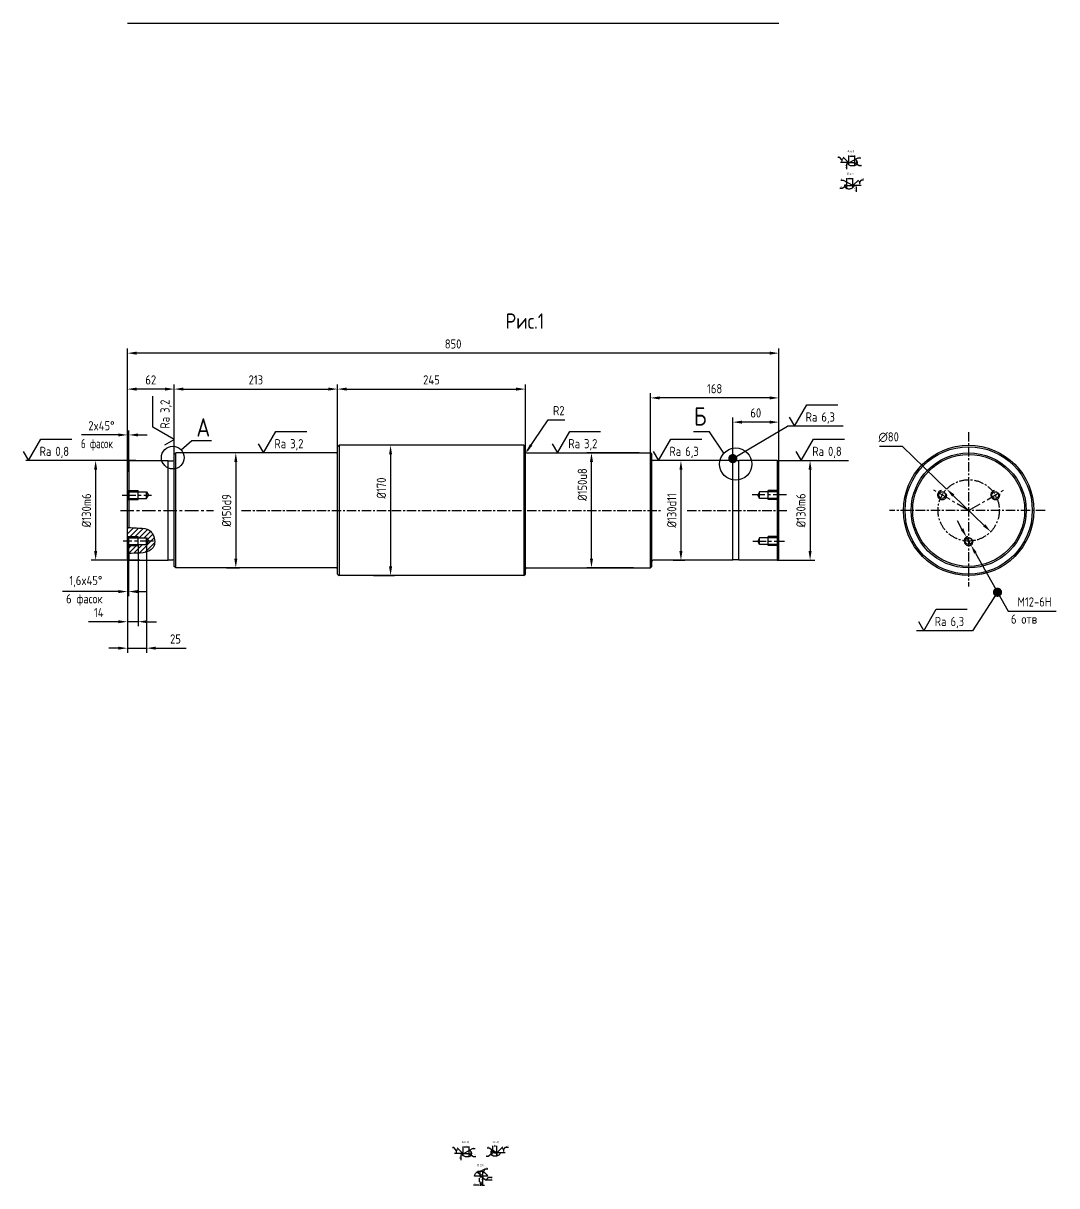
# Model space of a CAD drawing. Extents: x 2330 to 5657, y -2118 to -599.
# Drawn here: x 2330 to 3678, y -2116 to -599 of the extents above; entities that cross this region are included whole.
import ezdxf
from ezdxf.enums import TextEntityAlignment as Align

# ---------------------------------------------------------------- set-up
doc = ezdxf.new("R2010")
doc.units = 0
doc.header["$LTSCALE"] = 14
doc.linetypes.add('CENTER', pattern=[2, 1.25, -0.25, 0.25, -0.25])
doc.linetypes.add('HIDDEN', pattern=[9.525, 6.35, -3.175])
doc.layers.get('0').update_dxf_attribs({"linetype": 'CONTINUOUS'})
for name, color, linetype in [('BORD', 1, 'CONTINUOUS'), ('CEN', 5, 'CENTER'), ('CONT', 6, 'CONTINUOUS'), ('DIM', 7, 'CONTINUOUS'), ('HATCH', 2, 'CONTINUOUS'), ('Hide', 2, 'HIDDEN'), ('TEXT', 3, 'CONTINUOUS'), ('TEXTB', 6, 'CONTINUOUS'), ('VPORTI', 7, 'CONTINUOUS')]:
    doc.layers.add(name, color=color, linetype=linetype)
doc.layers.get('VPORTI').off()
doc.styles.add('STYLE1', font='romans.shx', dxfattribs={"width": 0.8})
doc.dimstyles.new('Copy of Lin4', dxfattribs={"dimscale": 4, "dimtxt": 3, "dimasz": 3, "dimexe": 1.25, "dimexo": 0, "dimgap": 1.5, "dimtad": 1, "dimtoh": 1, "dimdec": 0, "dimrnd": 0.0005, "dimtxsty": 'STYLE1', "dimcen": 2.5, "dimse1": 1, "dimclrt": 3, "dimadec": 0, "dimazin": 0, "dimtfac": 1, "dimtdec": 0, "dimtmove": 0, "dimatfit": 2, "dimldrblk": 'DOT', "dimfxl": 1, "dimarcsym": 0})
doc.dimstyles.new('LIN4', dxfattribs={"dimscale": 4, "dimtxt": 3, "dimasz": 3, "dimexe": 1.5, "dimexo": 0, "dimgap": 1.5, "dimtad": 1, "dimdec": 0, "dimzin": 0, "dimdsep": 46, "dimtxsty": 'STYLE1', "dimcen": 0, "dimclrt": 3, "dimadec": 0, "dimazin": 0, "dimtfac": 1, "dimtdec": 0, "dimtmove": 0, "dimatfit": 2, "dimfxl": 1, "dimtolj": 1, "dimtzin": 12, "dimarcsym": 0})
doc.dimstyles.new('LIN_10', dxfattribs={"dimscale": 10, "dimtxt": 3, "dimasz": 3, "dimexe": 1.5, "dimexo": 0, "dimgap": 1.48, "dimtad": 1, "dimdec": 0, "dimzin": 13, "dimdsep": 46, "dimtxsty": 'STYLE1', "dimcen": 0, "dimclrt": 3, "dimadec": 0, "dimazin": 0, "dimtfac": 1, "dimtdec": 0, "dimtmove": 0, "dimatfit": 3, "dimfxl": 1, "dimtolj": 1, "dimtzin": 13, "dimarcsym": 0})
doc.dimstyles.new('LIN_2', dxfattribs={"dimscale": 0.5, "dimtxt": 3, "dimasz": 3, "dimexe": 1.5, "dimexo": 0, "dimgap": 1, "dimtad": 1, "dimdec": 0, "dimzin": 0, "dimdsep": 46, "dimtxsty": 'STYLE1', "dimcen": 0, "dimclrt": 3, "dimadec": 0, "dimazin": 0, "dimtfac": 1, "dimtdec": 0, "dimtmove": 0, "dimatfit": 3, "dimfxl": 1, "dimtolj": 1, "dimtzin": 12, "dimarcsym": 0})

# ---------------------------------------------------------------- blocks, each defined once
blk = doc.blocks.new('*D9')
at = {"layer": 'DIM', "color": 0, "lineweight": -2, "transparency": 16777216}
for p, q in [((2942.7, -2067.5), (2942.7, -2063.4)), ((2946.2, -2064.1), (2944.2, -2064.1)), ((2947.7, -2072.6), (2947.7, -2063.4))]:
    blk.add_line(p, q, dxfattribs=at)
at = {"layer": 'DIM', "color": 0, "transparency": 16777216}
for points in [[(2944.2, -2063.9), (2944.2, -2064.4), (2942.7, -2064.1)], [(2946.2, -2063.9), (2946.2, -2064.4), (2947.7, -2064.1)]]:
    blk.add_solid(points, dxfattribs=at)
at = {"layer": 'DIM', "color": 3, "transparency": 16777216, "insert": (2945.2, -2062.9), "char_height": 1.5, "attachment_point": 5, "style": 'STYLE1'}
blk.add_mtext('\\A1;5', dxfattribs=at)
blk = doc.blocks.new('ZNAK01')
at = {"layer": 'TEXTB', "style": 'STYLE1', "width": 0.8}
blk.add_attdef('А', text='', height=6, dxfattribs=at).set_placement((4, 0), align=Align.RIGHT)
blk.add_attdef('SC(1)', (5.1, 0), '', height=5, dxfattribs=at)
blk = doc.blocks.new('*D10')
at = {"layer": 'DIM', "color": 0, "lineweight": -2, "transparency": 16777216}
for p, q in [((2903.8, -2073.8), (2903.8, -2064.2)), ((2905.3, -2065), (2910.3, -2065)), ((2911.8, -2068.7), (2911.8, -2064.2))]:
    blk.add_line(p, q, dxfattribs=at)
at = {"layer": 'DIM', "color": 0, "transparency": 16777216}
for points in [[(2905.3, -2064.7), (2905.3, -2065.2), (2903.8, -2065)], [(2910.3, -2064.7), (2910.3, -2065.2), (2911.8, -2065)]]:
    blk.add_solid(points, dxfattribs=at)
at = {"layer": 'DIM', "color": 3, "transparency": 16777216, "insert": (2907.8, -2063.7), "char_height": 1.5, "attachment_point": 5, "style": 'STYLE1'}
blk.add_mtext('\\A1;8', dxfattribs=at)
blk = doc.blocks.new('*D11')
at = {"layer": 'DIM', "color": 0, "lineweight": -2, "transparency": 16777216}
for p, q in [((2928.9, -2103), (2928.9, -2115.6)), ((2924.4, -2114.8), (2917.5, -2114.8)), ((2925.9, -2112.3), (2925.9, -2115.6)), ((2928.9, -2114.8), (2925.9, -2114.8)), ((2930.4, -2114.8), (2931.9, -2114.8))]:
    blk.add_line(p, q, dxfattribs=at)
at = {"layer": 'DIM', "color": 0, "transparency": 16777216}
for points in [[(2924.4, -2114.6), (2924.4, -2115.1), (2925.9, -2114.8)], [(2930.4, -2114.6), (2930.4, -2115.1), (2928.9, -2114.8)]]:
    blk.add_solid(points, dxfattribs=at)
at = {"layer": 'DIM', "color": 3, "transparency": 16777216, "insert": (2919.3, -2113.4), "char_height": 1.5, "attachment_point": 5, "style": 'STYLE1'}
blk.add_mtext('\\A1;3,4', dxfattribs=at)
blk = doc.blocks.new('sherISO_04')
at = {"layer": 'TEXT'}
blk.add_line((4.04, 7), (14.12, 7), dxfattribs=at)
blk.add_lwpolyline([(-1.73, 3), (0, 0), (4.04, 7)], dxfattribs=at)
at = {"layer": 'TEXT', "style": 'STYLE1', "width": 0.8}
blk.add_text('Ra', height=3, dxfattribs=at).set_placement((3.58, 1.5))
blk.add_attdef('3,2', (8.73, 1.5), '', height=3, dxfattribs=at)
blk = doc.blocks.new('*D19')
at = {"layer": 'DIM', "color": 0, "lineweight": -2, "transparency": 16777216}
for p, q in [((3133.2, -1159.7), (3065.2, -1159.7)), ((3071.2, -1297.7), (3071.2, -1171.7)), ((3126, -1309.7), (3065.2, -1309.7))]:
    blk.add_line(p, q, dxfattribs=at)
at = {"layer": 'DIM', "color": 0, "transparency": 16777216}
for points in [[(3069.2, -1171.7), (3073.2, -1171.7), (3071.2, -1159.7)], [(3069.2, -1297.7), (3073.2, -1297.7), (3071.2, -1309.7)]]:
    blk.add_solid(points, dxfattribs=at)
at = {"layer": 'DIM', "color": 3, "transparency": 16777216, "insert": (3059.3, -1201.1), "char_height": 12, "attachment_point": 5, "rotation": 90, "style": 'STYLE1'}
blk.add_mtext('\\A1;%%c150u8', dxfattribs=at)
blk = doc.blocks.new('*D20')
at = {"layer": 'DIM', "color": 0, "lineweight": -2, "transparency": 16777216}
for p, q in [((3313.5, -1169.7), (3362.3, -1169.7)), ((3356.3, -1181.7), (3356.3, -1287.7)), ((3313.5, -1299.7), (3362.3, -1299.7))]:
    blk.add_line(p, q, dxfattribs=at)
at = {"layer": 'DIM', "color": 0, "transparency": 16777216}
for points in [[(3354.3, -1181.7), (3358.3, -1181.7), (3356.3, -1169.7)], [(3354.3, -1287.7), (3358.3, -1287.7), (3356.3, -1299.7)]]:
    blk.add_solid(points, dxfattribs=at)
at = {"layer": 'DIM', "color": 3, "transparency": 16777216, "insert": (3344.4, -1234.7), "char_height": 12, "attachment_point": 5, "rotation": 90, "style": 'STYLE1'}
blk.add_mtext('\\A1;%%c130m6', dxfattribs=at)
blk = doc.blocks.new('*D23')
at = {"layer": 'DIM', "color": 0, "lineweight": -2, "transparency": 16777216}
for p, q in [((3406.8, -781.3), (3406.8, -771.7)), ((3408.3, -772.5), (3413.3, -772.5)), ((3414.8, -776.2), (3414.8, -771.7))]:
    blk.add_line(p, q, dxfattribs=at)
at = {"layer": 'DIM', "color": 0, "transparency": 16777216}
for points in [[(3408.3, -772.2), (3408.3, -772.7), (3406.8, -772.5)], [(3413.3, -772.2), (3413.3, -772.7), (3414.8, -772.5)]]:
    blk.add_solid(points, dxfattribs=at)
at = {"layer": 'DIM', "color": 3, "transparency": 16777216, "insert": (3410.8, -771.2), "char_height": 1.5, "attachment_point": 5, "style": 'STYLE1'}
blk.add_mtext('\\A1;8', dxfattribs=at)
blk = doc.blocks.new('*D24')
at = {"layer": 'DIM', "color": 0, "lineweight": -2, "transparency": 16777216}
for p, q in [((3404.1, -810.6), (3404.1, -801.4)), ((3410.6, -802.1), (3405.6, -802.1)), ((3412.1, -811), (3412.1, -801.4))]:
    blk.add_line(p, q, dxfattribs=at)
at = {"layer": 'DIM', "color": 0, "transparency": 16777216}
for points in [[(3405.6, -801.9), (3405.6, -802.4), (3404.1, -802.1)], [(3410.6, -801.9), (3410.6, -802.4), (3412.1, -802.1)]]:
    blk.add_solid(points, dxfattribs=at)
at = {"layer": 'DIM', "color": 3, "transparency": 16777216, "insert": (3408.1, -800.9), "char_height": 1.5, "attachment_point": 5, "style": 'STYLE1'}
blk.add_mtext('\\A1;8', dxfattribs=at)
blk = doc.blocks.new('*D25')
at = {"layer": 'DIM', "color": 0, "lineweight": -2, "transparency": 16777216}
for p, q in [((2477.1, -1169.7), (2418.6, -1169.7)), ((2424.6, -1181.7), (2424.6, -1287.7)), ((2482.2, -1299.7), (2418.6, -1299.7))]:
    blk.add_line(p, q, dxfattribs=at)
at = {"layer": 'DIM', "color": 0, "transparency": 16777216}
for points in [[(2422.6, -1181.7), (2426.6, -1181.7), (2424.6, -1169.7)], [(2422.6, -1287.7), (2426.6, -1287.7), (2424.6, -1299.7)]]:
    blk.add_solid(points, dxfattribs=at)
at = {"layer": 'DIM', "color": 3, "transparency": 16777216, "insert": (2412.6, -1234.7), "char_height": 12, "attachment_point": 5, "rotation": 90, "style": 'STYLE1'}
blk.add_mtext('\\A1;%%c130m6', dxfattribs=at)
blk = doc.blocks.new('*D26')
at = {"layer": 'DIM', "color": 0, "lineweight": -2, "transparency": 16777216}
for p, q in [((2466, -1280.7), (2466, -1385.9)), ((2480, -1280), (2480, -1385.9)), ((2454, -1379.9), (2415.4, -1379.9)), ((2480, -1379.9), (2466, -1379.9)), ((2492, -1379.9), (2504, -1379.9))]:
    blk.add_line(p, q, dxfattribs=at)
at = {"layer": 'DIM', "color": 0, "transparency": 16777216}
for points in [[(2454, -1377.9), (2454, -1381.9), (2466, -1379.9)], [(2492, -1377.9), (2492, -1381.9), (2480, -1379.9)]]:
    blk.add_solid(points, dxfattribs=at)
at = {"layer": 'DIM', "color": 3, "transparency": 16777216, "insert": (2428.7, -1367.9), "char_height": 12, "attachment_point": 5, "style": 'STYLE1'}
blk.add_mtext('\\A1;14', dxfattribs=at)
blk = doc.blocks.new('*D27')
at = {"layer": 'DIM', "color": 0, "lineweight": -2, "transparency": 16777216}
for p, q in [((2466, -1276.1), (2466, -1346.6)), ((2467.6, -1274.7), (2467.6, -1346.6)), ((2454, -1340.6), (2381.6, -1340.6)), ((2467.6, -1340.6), (2466, -1340.6)), ((2479.6, -1340.6), (2491.6, -1340.6))]:
    blk.add_line(p, q, dxfattribs=at)
at = {"layer": 'DIM', "color": 0, "transparency": 16777216}
for points in [[(2454, -1338.6), (2454, -1342.6), (2466, -1340.6)], [(2479.6, -1338.6), (2479.6, -1342.6), (2467.6, -1340.6)]]:
    blk.add_solid(points, dxfattribs=at)
at = {"layer": 'DIM', "color": 3, "transparency": 16777216, "insert": (2411.8, -1327.5), "char_height": 12, "attachment_point": 5, "style": 'STYLE1'}
blk.add_mtext('\\A1;1,6x45%%d', dxfattribs=at)
blk = doc.blocks.new('*D28')
at = {"layer": 'DIM', "color": 0, "lineweight": -2, "transparency": 16777216}
for p, q in [((2466, -1276.1), (2466, -1420.4)), ((2491, -1276.1), (2491, -1420.4)), ((2454, -1414.4), (2442, -1414.4)), ((2466, -1414.4), (2491, -1414.4)), ((2503, -1414.4), (2542.6, -1414.4))]:
    blk.add_line(p, q, dxfattribs=at)
at = {"layer": 'DIM', "color": 0, "transparency": 16777216}
for points in [[(2454, -1412.4), (2454, -1416.4), (2466, -1414.4)], [(2503, -1412.4), (2503, -1416.4), (2491, -1414.4)]]:
    blk.add_solid(points, dxfattribs=at)
at = {"layer": 'DIM', "color": 3, "transparency": 16777216, "insert": (2528.8, -1402.4), "char_height": 12, "attachment_point": 5, "style": 'STYLE1'}
blk.add_mtext('\\A1;25', dxfattribs=at)
blk = doc.blocks.new('*D29')
at = {"layer": 'DIM', "color": 0, "lineweight": -2, "transparency": 16777216}
for p, q in [((2466, -1174.2), (2466, -1070.5)), ((2515, -1076.5), (2478, -1076.5)), ((2527, -1161.7), (2527, -1070.5))]:
    blk.add_line(p, q, dxfattribs=at)
at = {"layer": 'DIM', "color": 0, "transparency": 16777216}
for points in [[(2478, -1074.5), (2478, -1078.5), (2466, -1076.5)], [(2515, -1074.5), (2515, -1078.5), (2527, -1076.5)]]:
    blk.add_solid(points, dxfattribs=at)
at = {"layer": 'DIM', "color": 3, "transparency": 16777216, "insert": (2496.5, -1064.5), "char_height": 12, "attachment_point": 5, "style": 'STYLE1'}
blk.add_mtext('\\A1;62', dxfattribs=at)
blk = doc.blocks.new('*D30')
at = {"layer": 'DIM', "color": 0, "lineweight": -2, "transparency": 16777216}
for p, q in [((2527, -1134.9), (2527, -1070.5)), ((2539, -1076.5), (2728, -1076.5)), ((2740, -1156.4), (2740, -1070.5))]:
    blk.add_line(p, q, dxfattribs=at)
at = {"layer": 'DIM', "color": 0, "transparency": 16777216}
for points in [[(2539, -1074.5), (2539, -1078.5), (2527, -1076.5)], [(2728, -1074.5), (2728, -1078.5), (2740, -1076.5)]]:
    blk.add_solid(points, dxfattribs=at)
at = {"layer": 'DIM', "color": 3, "transparency": 16777216, "insert": (2633.5, -1064.5), "char_height": 12, "attachment_point": 5, "style": 'STYLE1'}
blk.add_mtext('\\A1;213', dxfattribs=at)
blk = doc.blocks.new('*D31')
at = {"layer": 'DIM', "color": 0, "lineweight": -2, "transparency": 16777216}
for p, q in [((2740, -1125.2), (2740, -1070.5)), ((2752, -1076.5), (2973, -1076.5)), ((2985, -1151.7), (2985, -1070.5))]:
    blk.add_line(p, q, dxfattribs=at)
at = {"layer": 'DIM', "color": 0, "transparency": 16777216}
for points in [[(2752, -1074.5), (2752, -1078.5), (2740, -1076.5)], [(2973, -1074.5), (2973, -1078.5), (2985, -1076.5)]]:
    blk.add_solid(points, dxfattribs=at)
at = {"layer": 'DIM', "color": 3, "transparency": 16777216, "insert": (2862.5, -1064.5), "char_height": 12, "attachment_point": 5, "style": 'STYLE1'}
blk.add_mtext('\\A1;245', dxfattribs=at)
blk = doc.blocks.new('*D32')
at = {"layer": 'DIM', "color": 0, "lineweight": -2, "transparency": 16777216}
for p, q in [((3255.5, -1176.9), (3255.5, -1113.6)), ((3303.5, -1119.6), (3267.5, -1119.6)), ((3315.5, -1176.9), (3315.5, -1113.6))]:
    blk.add_line(p, q, dxfattribs=at)
at = {"layer": 'DIM', "color": 0, "transparency": 16777216}
for points in [[(3267.5, -1117.6), (3267.5, -1121.6), (3255.5, -1119.6)], [(3303.5, -1117.6), (3303.5, -1121.6), (3315.5, -1119.6)]]:
    blk.add_solid(points, dxfattribs=at)
at = {"layer": 'DIM', "color": 3, "transparency": 16777216, "insert": (3285.5, -1107.6), "char_height": 12, "attachment_point": 5, "style": 'STYLE1'}
blk.add_mtext('\\A1;60', dxfattribs=at)
blk = doc.blocks.new('*D33')
at = {"layer": 'DIM', "color": 0, "lineweight": -2, "transparency": 16777216}
for p, q in [((3148, -1159.7), (3148, -1082)), ((3303.5, -1088), (3160, -1088)), ((3315.5, -1153.8), (3315.5, -1082))]:
    blk.add_line(p, q, dxfattribs=at)
at = {"layer": 'DIM', "color": 0, "transparency": 16777216}
for points in [[(3160, -1086), (3160, -1090), (3148, -1088)], [(3303.5, -1086), (3303.5, -1090), (3315.5, -1088)]]:
    blk.add_solid(points, dxfattribs=at)
at = {"layer": 'DIM', "color": 3, "transparency": 16777216, "insert": (3231.8, -1076), "char_height": 12, "attachment_point": 5, "style": 'STYLE1'}
blk.add_mtext('\\A1;168', dxfattribs=at)
blk = doc.blocks.new('*D34')
at = {"layer": 'DIM', "color": 0, "lineweight": -2, "transparency": 16777216}
for p, q in [((2466, -1136), (2466, -1023.6)), ((3303.5, -1029.6), (2478, -1029.6)), ((3315.5, -1136), (3315.5, -1023.6))]:
    blk.add_line(p, q, dxfattribs=at)
at = {"layer": 'DIM', "color": 0, "transparency": 16777216}
for points in [[(2478, -1027.6), (2478, -1031.6), (2466, -1029.6)], [(3303.5, -1027.6), (3303.5, -1031.6), (3315.5, -1029.6)]]:
    blk.add_solid(points, dxfattribs=at)
at = {"layer": 'DIM', "color": 3, "transparency": 16777216, "insert": (2890.8, -1017.6), "char_height": 12, "attachment_point": 5, "style": 'STYLE1'}
blk.add_mtext('\\A1;850', dxfattribs=at)
blk = doc.blocks.new('*D35')
at = {"layer": 'DIM', "color": 0, "lineweight": -2, "transparency": 16777216}
for p, q in [((3477, -1151.2), (3446.7, -1151.2)), ((3534.4, -1206.9), (3477, -1151.2)), ((3583.3, -1254.2), (3543, -1215.2))]:
    blk.add_line(p, q, dxfattribs=at)
at = {"layer": 'DIM', "color": 0, "transparency": 16777216}
for points in [[(3544.4, -1213.8), (3541.6, -1216.7), (3534.4, -1206.9)], [(3584.7, -1252.7), (3581.9, -1255.6), (3591.9, -1262.5)]]:
    blk.add_solid(points, dxfattribs=at)
at = {"layer": 'DIM', "color": 3, "transparency": 16777216, "insert": (3458.8, -1139.2), "char_height": 12, "attachment_point": 5, "style": 'STYLE1'}
blk.add_mtext('∅80', dxfattribs=at)
blk = doc.blocks.new('_Dot')
at = {"color": 0, "linetype": 'ByBlock', "lineweight": -2}
blk.add_line((-0.5, 0), (-1, 0), dxfattribs=at)
at = {"color": 0, "linetype": 'ByBlock', "const_width": 0.5}
blk.add_lwpolyline([(-0.25, 0, 1), (0.25, 0, 1)], format="xyb", close=True, dxfattribs=at)
blk = doc.blocks.new('*D36')
at = {"layer": 'DIM', "color": 0, "lineweight": -2, "transparency": 16777216}
for p, q in [((3554.3, -1259), (3548.4, -1248.5)), ((3560.2, -1269.5), (3566.1, -1279.9)), ((3572, -1290.4), (3614.5, -1366.1)), ((3614.5, -1366.1), (3677.2, -1366.1))]:
    blk.add_line(p, q, dxfattribs=at)
at = {"layer": 'DIM', "color": 0, "transparency": 16777216}
for points in [[(3556.1, -1258), (3552.6, -1260), (3560.2, -1269.5)], [(3573.7, -1289.4), (3570.2, -1291.4), (3566.1, -1279.9)]]:
    blk.add_solid(points, dxfattribs=at)
at = {"layer": 'DIM', "color": 3, "transparency": 16777216, "insert": (3648.9, -1354.1), "char_height": 12, "attachment_point": 5, "style": 'STYLE1'}
blk.add_mtext('M12-6H', dxfattribs=at)
blk = doc.blocks.new('sherISO_03')
at = {"layer": 'TEXT'}
blk.add_line((4.04, 7), (14.12, 7), dxfattribs=at)
blk.add_lwpolyline([(-1.73, 3), (0, 0), (4.04, 7)], dxfattribs=at)
at = {"layer": 'TEXT', "style": 'STYLE1', "width": 0.8}
blk.add_text('Ra', height=3, dxfattribs=at).set_placement((3.58, 1.5))
blk.add_attdef('6,3', (8.73, 1.5), '', height=3, dxfattribs=at)
blk = doc.blocks.new('*D38')
at = {"layer": 'DIM', "color": 0, "lineweight": -2, "transparency": 16777216}
for p, q in [((2987.4, -1157), (3014.9, -1116.6)), ((3014.9, -1116.6), (3036.4, -1116.6)), ((2992.4, -1149.5), (2987.4, -1157))]:
    blk.add_line(p, q, dxfattribs=at)
at = {"layer": 'DIM', "color": 0, "transparency": 16777216}
blk.add_solid([(2990.8, -1148.4), (2994.1, -1150.6), (2985.7, -1159.4)], dxfattribs=at)
at = {"layer": 'DIM', "color": 3, "transparency": 16777216, "insert": (3028.6, -1104.6), "char_height": 12, "attachment_point": 5, "style": 'STYLE1'}
blk.add_mtext('R2', dxfattribs=at)
blk = doc.blocks.new('*D39')
at = {"layer": 'DIM', "color": 0, "lineweight": -2, "transparency": 16777216}
for p, q in [((3187.9, -1181.7), (3187.9, -1287.7)), ((3177.6, -1299.7), (3192.9, -1299.7))]:
    blk.add_line(p, q, dxfattribs=at)
at = {"layer": 'DIM', "color": 0, "transparency": 16777216}
for points in [[(3185.9, -1181.7), (3189.9, -1181.7), (3187.9, -1169.7)], [(3185.9, -1287.7), (3189.9, -1287.7), (3187.9, -1299.7)]]:
    blk.add_solid(points, dxfattribs=at)
at = {"layer": 'DIM', "color": 3, "transparency": 16777216, "insert": (3175.9, -1234.7), "char_height": 12, "attachment_point": 5, "rotation": 90, "style": 'STYLE1'}
blk.add_mtext('%%c130d11', dxfattribs=at)
blk = doc.blocks.new('*D40')
at = {"layer": 'DIM', "color": 0, "lineweight": -2, "transparency": 16777216}
for p, q in [((2809.2, -1161.7), (2809.2, -1307.7)), ((2787.1, -1319.7), (2814.2, -1319.7))]:
    blk.add_line(p, q, dxfattribs=at)
at = {"layer": 'DIM', "color": 0, "transparency": 16777216}
for points in [[(2807.2, -1161.7), (2811.2, -1161.7), (2809.2, -1149.7)], [(2807.2, -1307.7), (2811.2, -1307.7), (2809.2, -1319.7)]]:
    blk.add_solid(points, dxfattribs=at)
at = {"layer": 'DIM', "color": 3, "transparency": 16777216, "insert": (2797.2, -1205.6), "char_height": 12, "attachment_point": 5, "rotation": 90, "style": 'STYLE1'}
blk.add_mtext('%%c170', dxfattribs=at)
blk = doc.blocks.new('*D41')
at = {"layer": 'DIM', "color": 0, "lineweight": -2, "transparency": 16777216}
for p, q in [((2607.4, -1171.7), (2607.4, -1297.7)), ((2595.2, -1309.7), (2612.4, -1309.7))]:
    blk.add_line(p, q, dxfattribs=at)
at = {"layer": 'DIM', "color": 0, "transparency": 16777216}
for points in [[(2605.4, -1171.7), (2609.4, -1171.7), (2607.4, -1159.7)], [(2605.4, -1297.7), (2609.4, -1297.7), (2607.4, -1309.7)]]:
    blk.add_solid(points, dxfattribs=at)
at = {"layer": 'DIM', "color": 3, "transparency": 16777216, "insert": (2595.4, -1234.7), "char_height": 12, "attachment_point": 5, "rotation": 90, "style": 'STYLE1'}
blk.add_mtext('%%c150d9', dxfattribs=at)

msp = doc.modelspace()

# ---------------------------------------------------------------- hatches: boundary and pattern name
at = {"layer": 'HATCH'}
h = msp.add_hatch(dxfattribs=at)
h.set_pattern_fill('ANSI31', color=256, scale=1.5)
edge = h.paths.add_edge_path()
edge.add_spline(control_points=[(2468, -1291.1), (2469.1, -1291), (2475.2, -1290.1), (2486.1, -1291.5), (2502.8, -1284.6), (2501.9, -1268.7), (2493.9, -1258.6), (2481.5, -1257.7), (2472.6, -1257.3), (2468, -1257.1)], knot_values=[2.037785, 2.037785, 2.037785, 2.037785, 5.158589, 20.68275, 35.49184, 51.596728, 59.469959, 72.373186, 86.341268, 86.341268, 86.341268, 86.341268], degree=3, periodic=0)
edge.add_spline(control_points=[(2468, -1257.1), (2467.4, -1257.1), (2466.7, -1257.1), (2466, -1257)], knot_values=[0, 0, 0, 0, 2.037785, 2.037785, 2.037785, 2.037785], degree=3, periodic=0)
edge.add_line((2466, -1257), (2466, -1268.7))
edge.add_line((2466, -1268.7), (2480, -1268.7))
edge.add_line((2480, -1268.7), (2480, -1270.3))
edge.add_line((2480, -1270.3), (2491, -1270.3))
edge.add_line((2491, -1270.3), (2493.6, -1274.7))
edge.add_line((2493.6, -1274.7), (2491, -1279.1))
edge.add_line((2491, -1279.1), (2480, -1279.1))
edge.add_line((2480, -1279.1), (2480, -1280.7))
edge.add_line((2480, -1280.7), (2466, -1280.7))
edge.add_line((2466, -1280.7), (2466, -1291.5))
edge.add_spline(control_points=[(2466, -1291.5), (2466.7, -1291.4), (2467.4, -1291.2), (2468, -1291.1)], knot_values=[86.341268, 86.341268, 86.341268, 86.341268, 88.373977, 88.373977, 88.373977, 88.373977], degree=3, periodic=0)
h.paths.add_polyline_path([(2480, -1268.7), (2466, -1268.7), (2467.6, -1270.3), (2480, -1270.3)], flags=17)
h.paths.add_polyline_path([(2480, -1279.1), (2467.6, -1279.1), (2466, -1280.7), (2480, -1280.7)], flags=17)

# ---------------------------------------------------------------- linework, layer by layer
at = {"color": 0, "linetype": 'ByBlock'}
for p, q in [((3404.6, -780.9), (3395.8, -780.9)), ((3406.3, -780.9), (3399.4, -774)), ((3412.6, -810.6), (3419.3, -803.8)), ((3414.2, -810.6), (3423.1, -810.6)), ((2901.7, -2073.4), (2892.8, -2073.4)), ((2903.3, -2073.4), (2895.9, -2066)), ((2948.2, -2072.2), (2955.6, -2064.8)), ((2952.8, -2072.2), (2958.7, -2072.2))]:
    msp.add_line(p, q, dxfattribs=at)
at = {"linetype": 'ByBlock'}
for centre, radius, start, end in [((3404.2, -780), 6.73, 141.2839, 176.7117), ((3414.7, -809.7), 6.73, 3.2883, 38.7161), ((2901.3, -2072.5), 6.73, 141.2839, 176.7117), ((2950.8, -2071.1), 6.1, 3.5056, 41.5091)]:
    msp.add_arc(centre, radius, start, end, dxfattribs=at)
for points in [[(3397.3, -779.4), (3397.8, -779.5), (3397.3, -780.9)], [(3399.3, -775.9), (3398.8, -775.6), (3399.9, -774.6)], [(3419.6, -805.6), (3420, -805.3), (3418.9, -804.2)], [(3421.6, -809.1), (3421.1, -809.1), (3421.6, -810.6)], [(2894.3, -2071.9), (2894.8, -2072), (2894.3, -2073.4)], [(2896.3, -2068.4), (2895.9, -2068.1), (2897, -2067)], [(2955.2, -2067.2), (2955.6, -2066.9), (2954.5, -2065.8)], [(2957.1, -2070.7), (2956.7, -2070.7), (2957.2, -2072.2)]]:
    msp.add_solid(points, dxfattribs=at)
at = {"layer": 'BORD'}
for p, q in [((2466, -1268.7), (2480, -1268.7)), ((2466, -1280.7), (2480, -1280.7))]:
    msp.add_line(p, q, dxfattribs=at)
for points in [[(3414.8, -776.2), (3415.8, -777), (3416.6, -777.9), (3417.1, -778.7), (3417.4, -779.5), (3417.6, -780.2), (3417.7, -780.9), (3417.6, -781.6), (3417.5, -782.2), (3417.3, -782.7), (3417.1, -783.2), (3416.9, -783.6), (3416.6, -784), (3416.2, -784.3), (3415.8, -784.6), (3415.3, -784.8), (3414.8, -785), (3414.2, -785.2), (3413.6, -785.3), (3412.9, -785.4), (3412.1, -785.5), (3411.4, -785.5), (3410.6, -785.4), (3409.8, -785.3), (3409, -785.1), (3408.2, -784.8), (3407.4, -784.4), (3406.7, -783.9), (3406, -783.2), (3405.4, -782.4), (3404.8, -781.5), (3404.6, -780.9)], [(3401.2, -810.6), (3401.2, -810.6), (3401.2, -811.3), (3401.4, -811.9), (3401.5, -812.4), (3401.7, -812.9), (3402, -813.3), (3402.3, -813.6), (3402.6, -814), (3403.1, -814.2), (3403.5, -814.5), (3404, -814.7), (3404.6, -814.8), (3405.3, -815), (3406, -815.1), (3406.7, -815.1), (3407.5, -815.1), (3408.3, -815.1), (3409.1, -814.9), (3409.9, -814.7), (3410.7, -814.4), (3411.5, -814), (3412.2, -813.5), (3412.9, -812.9), (3413.5, -812.1), (3414, -811.1), (3414.2, -810.6)], [(2911.8, -2068.7), (2912.8, -2069.5), (2913.6, -2070.4), (2914.2, -2071.2), (2914.5, -2072), (2914.7, -2072.7), (2914.7, -2073.4), (2914.7, -2074.1), (2914.5, -2074.7), (2914.4, -2075.2), (2914.2, -2075.7), (2913.9, -2076.1), (2913.6, -2076.5), (2913.3, -2076.8), (2912.9, -2077), (2912.4, -2077.3), (2911.9, -2077.5), (2911.3, -2077.7), (2910.6, -2077.8), (2909.9, -2077.9), (2909.2, -2078), (2908.4, -2077.9), (2907.6, -2077.9), (2906.8, -2077.7), (2906, -2077.5), (2905.2, -2077.2), (2904.4, -2076.8), (2903.7, -2076.3), (2903, -2075.7), (2902.4, -2074.9), (2901.9, -2074), (2901.7, -2073.4)], [(2942.7, -2067.5), (2941.6, -2068.3), (2940.9, -2069.2), (2940.3, -2070), (2940, -2070.8), (2939.8, -2071.5), (2939.8, -2072.2), (2939.8, -2072.9), (2939.9, -2073.5), (2940.1, -2074), (2940.3, -2074.5), (2940.6, -2074.9), (2940.9, -2075.2), (2941.2, -2075.6), (2941.6, -2075.8), (2942.1, -2076.1), (2942.6, -2076.3), (2943.2, -2076.4), (2943.9, -2076.6), (2944.6, -2076.7), (2945.3, -2076.7), (2946.1, -2076.7), (2946.9, -2076.7), (2947.7, -2076.5), (2948.5, -2076.3), (2949.3, -2076), (2950, -2075.6), (2950.8, -2075.1), (2951.5, -2074.5), (2952.1, -2073.7), (2952.6, -2072.7), (2952.8, -2072.2)], [(2918.5, -2103), (2919, -2101.4), (2920, -2099.5), (2921.1, -2098.2), (2922.3, -2097.3), (2923.5, -2096.7), (2924.7, -2096.4), (2926, -2096.4), (2927.2, -2096.4), (2928.3, -2096.6), (2929.4, -2096.9), (2930.5, -2097.3), (2931.6, -2098.1), (2932.8, -2099.1), (2934, -2100.4), (2935.3, -2102.2), (2935.9, -2103)]]:
    msp.add_lwpolyline(points, dxfattribs=at)
for centre in [(3528.5, -1214.7), (3597.8, -1214.7), (3563.1, -1274.7)]:
    msp.add_arc(centre, 6, 98.83, 14.9334, dxfattribs=at)
msp.add_open_spline([(2466, -1257), (2471.3, -1257.2), (2480.7, -1257.6), (2493.9, -1258.6), (2501.9, -1268.7), (2502.8, -1284.6), (2486.1, -1291.5), (2474.5, -1290), (2467.7, -1291.2), (2466, -1291.5)], degree=3, knots=[0, 0, 0, 0, 16.005867, 28.909094, 36.782326, 52.887213, 67.696304, 83.220464, 88.373977, 88.373977, 88.373977, 88.373977], dxfattribs=at)
at = {"layer": 'CEN', "ltscale": 0.7}
for p, q in [((3563.1, -1132.5), (3563.1, -1333.8)), ((2614.9, -1234.7), (3162.2, -1234.7)), ((3196, -1234.7), (3326.6, -1234.7)), ((3663, -1234.7), (3460, -1234.7))]:
    msp.add_line(p, q, dxfattribs=at)
at = {"layer": 'CEN'}
for p, q in [((3563.1, -1234.7), (3517, -1208.1)), ((3563.1, -1234.7), (3611.4, -1206.9)), ((2459.4, -1214.7), (2497.5, -1214.7)), ((3325.5, -1214.5), (3280.8, -1214.5)), ((2457.1, -1234.7), (2578.3, -1234.7)), ((2500, -1274.7), (2460.7, -1274.7)), ((3281.6, -1274.7), (3323, -1274.7))]:
    msp.add_line(p, q, dxfattribs=at)
at = {"layer": 'CEN', "ltscale": 0.7}
msp.add_circle((3563.1, -1234.7), 40, dxfattribs=at)
at = {"layer": 'CONT'}
for p, q in [((3406.3, -780.9), (3404.6, -780.9)), ((3406.3, -783.5), (3406.3, -780.9)), ((3406.8, -783.9), (3406.8, -781.3)), ((3412.8, -781.4), (3407.2, -781.4)), ((3414.8, -780.7), (3414.8, -776.2)), ((3414.8, -785), (3414.8, -782.1)), ((3416.8, -778.2), (3416.8, -783.7)), ((3404.2, -810.6), (3401.2, -810.6)), ((3404.1, -814.7), (3404.1, -810.6)), ((3405.1, -811.1), (3411.7, -811.1)), ((3412.1, -813.6), (3412.1, -811)), ((3412.6, -810.6), (3414.2, -810.6)), ((3412.6, -813.2), (3412.6, -810.6)), ((2740, -1151.7), (2742, -1149.7)), ((2740, -1317.7), (2740, -1151.7)), ((2983, -1149.7), (2742, -1149.7)), ((2742, -1149.7), (2742, -1319.7)), ((2983, -1149.7), (2985, -1151.7)), ((2983, -1149.7), (2983, -1319.7)), ((2985, -1317.7), (2985, -1151.7)), ((2529, -1159.7), (2527, -1161.7)), ((2527, -1307.7), (2527, -1161.7)), ((2529, -1309.7), (2529, -1159.7)), ((2738.5, -1159.7), (2529, -1159.7)), ((2986.5, -1159.7), (3148, -1159.7)), ((3148, -1309.7), (3148, -1159.7)), ((3148, -1159.7), (3150, -1161.7)), ((3150, -1307.7), (3150, -1161.7)), ((2466, -1171.7), (2468, -1169.7)), ((2466, -1297.7), (2466, -1171.7)), ((2468, -1169.7), (2519, -1169.7)), ((2468, -1169.7), (2468, -1257.1)), ((2519, -1299.7), (2519, -1169.7)), ((2519, -1170.2), (2525.5, -1170.2)), ((3255.5, -1169.7), (3151.5, -1169.7)), ((3255.5, -1299.7), (3255.5, -1169.7)), ((3263.5, -1170.2), (3255.5, -1170.2)), ((3313.5, -1169.7), (3263.5, -1169.7)), ((3263.5, -1299.7), (3263.5, -1169.7)), ((3313.5, -1169.7), (3315.5, -1171.7)), ((3313.5, -1169.7), (3313.5, -1299.7)), ((3315.5, -1297.7), (3315.5, -1171.7)), ((2467.6, -1270.3), (2466, -1268.7)), ((2467.6, -1270.3), (2480, -1270.3)), ((2467.6, -1270.3), (2467.6, -1279.1)), ((2480, -1280.7), (2480, -1268.7)), ((2480, -1270.3), (2491, -1270.3)), ((2491, -1279.1), (2491, -1270.3)), ((2491, -1270.3), (2493.6, -1274.7)), ((2467.6, -1279.1), (2466, -1280.7)), ((2467.6, -1279.1), (2480, -1279.1)), ((2480, -1279.1), (2491, -1279.1)), ((2491, -1279.1), (2493.6, -1274.7)), ((2466, -1297.7), (2468, -1299.7)), ((2468, -1291.1), (2468, -1299.7)), ((2468, -1299.7), (2519, -1299.7)), ((2519, -1299.2), (2525.5, -1299.2)), ((2519, -1299.2), (2525.5, -1299.2)), ((3255.5, -1299.7), (3151.5, -1299.7)), ((3252.5, -1299.7), (3157, -1299.7)), ((3263.5, -1299.2), (3255.5, -1299.2)), ((3313.5, -1299.7), (3263.5, -1299.7)), ((3313.5, -1299.7), (3315.5, -1297.7)), ((2529, -1309.7), (2527, -1307.7)), ((2738.5, -1309.7), (2529, -1309.7)), ((2740, -1317.7), (2742, -1319.7)), ((2983, -1319.7), (2985, -1317.7)), ((2986.5, -1309.7), (3148, -1309.7)), ((3148, -1309.7), (3150, -1307.7)), ((2983, -1319.7), (2742, -1319.7)), ((2903.3, -2073.4), (2901.7, -2073.4)), ((2903.3, -2076), (2903.3, -2073.4)), ((2903.8, -2076.4), (2903.8, -2073.8)), ((2909.8, -2073.9), (2904.2, -2073.9)), ((2911.8, -2073.1), (2911.8, -2068.7)), ((2911.8, -2077.5), (2911.8, -2074.6)), ((2913.8, -2070.7), (2913.8, -2076.2)), ((2940.7, -2069.5), (2940.7, -2075)), ((2942.7, -2070.7), (2942.7, -2067.5)), ((2942.7, -2076.3), (2942.7, -2075.1)), ((2944.7, -2072.7), (2947.2, -2072.7)), ((2947.7, -2076.5), (2947.7, -2072.6)), ((2948.2, -2072.2), (2952.8, -2072.2)), ((2948.2, -2076.4), (2948.2, -2072.2)), ((2925.9, -2103), (2918.5, -2103)), ((2925.9, -2100.5), (2925.9, -2096.4)), ((2925.9, -2103), (2925.9, -2101.5)), ((2926.3, -2101.3), (2928.5, -2101.3)), ((2928.9, -2096.7), (2928.9, -2100.3)), ((2928.9, -2101.5), (2928.9, -2103)), ((2935.9, -2103), (2928.9, -2103))]:
    msp.add_line(p, q, dxfattribs=at)
for centre, radius in [((3563.1, -1234.7), 85), ((3563.1, -1234.7), 83), ((3563.1, -1234.7), 75), ((3563.1, -1234.7), 73), ((3528.5, -1214.7), 4.4), ((3597.8, -1214.7), 4.4), ((3563.1, -1274.7), 4.4)]:
    msp.add_circle(centre, radius, dxfattribs=at)
for centre, radius, start, end in [((3412.8, -779.4), 2, 270, 0), ((3405.1, -810.1), 1, 210, 270), ((2738.5, -1158.2), 1.5, 270, 0), ((2986.5, -1158.2), 1.5, 180, 270), ((2525.5, -1168.7), 1.5, 270, 360), ((3151.5, -1168.2), 1.5, 180, 270), ((2525.5, -1300.7), 1.5, 0, 90), ((3151.5, -1301.2), 1.5, 90, 180), ((2738.5, -1311.2), 1.5, 0, 90), ((2986.5, -1311.2), 1.5, 90, 180), ((2909.8, -2071.9), 2, 270, 0), ((2944.7, -2070.7), 2, 180, 270), ((2926.3, -2101.7), 0.4, 90, 180), ((2928.5, -2101.7), 0.4, 0, 90)]:
    msp.add_arc(centre, radius, start, end, dxfattribs=at)
at = {"layer": 'DIM'}
for p, q in [((2466, -599.3), (3315.5, -599.3)), ((3395.3, -774.5), (3392.7, -774.5)), ((3397.9, -777.6), (3395.3, -774.5)), ((3407.2, -781.4), (3403.2, -781.4)), ((3404, -782.9), (3404, -789.6)), ((3420.9, -807.2), (3423.6, -803.5)), ((3423.6, -803.5), (3425.9, -803.5)), ((3411.7, -811.1), (3416.8, -811.1)), ((3416.2, -812.6), (3416.2, -819.3)), ((2454, -1136.3), (2406.1, -1136.3)), ((2466, -1184.6), (2466, -1130.3)), ((2468, -1136.3), (2466, -1136.3)), ((2468, -1184.6), (2468, -1130.3)), ((2480, -1136.3), (2492, -1136.3)), ((3225.2, -1132.4), (3204.4, -1132.4)), ((3243.9, -1160.2), (3225.2, -1132.4)), ((3399.6, -1124.9), (3326.8, -1124.9)), ((2536, -1155.8), (2550.1, -1143.6)), ((2550.1, -1143.6), (2575.9, -1143.6)), ((2418.6, -1169.7), (2333.8, -1169.7)), ((3362.3, -1169.7), (3406.4, -1169.7)), ((3568, -1391.6), (3495.1, -1391.6)), ((2892.3, -2066.3), (2890, -2066.3)), ((2895, -2070.1), (2892.3, -2066.3)), ((2904.2, -2073.9), (2900.3, -2073.9)), ((2901, -2075.4), (2901, -2082.1)), ((2956.5, -2068.8), (2959.2, -2065.1)), ((2959.2, -2065.1), (2963.1, -2065.1)), ((2925.9, -2103), (2925.9, -2104.7))]:
    msp.add_line(p, q, dxfattribs=at)
for centre, radius in [((2525.2, -1165.9), 14.8), ((3259.3, -1174.3), 21)]:
    msp.add_circle(centre, radius, dxfattribs=at)
for points in [[(3403.7, -782.9), (3404.2, -782.9), (3404, -781.4)], [(3416.4, -812.6), (3415.9, -812.6), (3416.2, -811.1)], [(2454, -1134.3), (2454, -1138.3), (2466, -1136.3)], [(2480, -1134.3), (2480, -1138.3), (2468, -1136.3)], [(2900.8, -2075.4), (2901.3, -2075.4), (2901, -2073.9)]]:
    msp.add_solid(points, dxfattribs=at)
at = {"layer": 'Hide'}
for p, q in [((2466, -1208.7), (2480, -1208.7)), ((2467.6, -1210.3), (2466, -1208.7)), ((2467.6, -1210.3), (2480, -1210.3)), ((2467.6, -1210.3), (2467.6, -1219.1)), ((2480, -1220.7), (2480, -1208.7)), ((2480, -1210.3), (2491, -1210.3)), ((2491, -1219.1), (2491, -1210.3)), ((2491, -1210.3), (2493.6, -1214.7)), ((3290.5, -1210.3), (3288, -1214.7)), ((3290.5, -1219.1), (3290.5, -1210.3)), ((3301.5, -1210.3), (3290.5, -1210.3)), ((3301.5, -1220.7), (3301.5, -1208.7)), ((3315.5, -1208.7), (3301.5, -1208.7)), ((3313.9, -1210.3), (3301.5, -1210.3)), ((3313.9, -1210.3), (3315.5, -1208.7)), ((3313.9, -1210.3), (3313.9, -1219.1)), ((2467.6, -1219.1), (2466, -1220.7)), ((2466, -1220.7), (2480, -1220.7)), ((2467.6, -1219.1), (2480, -1219.1)), ((2480, -1219.1), (2491, -1219.1)), ((2491, -1219.1), (2493.6, -1214.7)), ((3290.5, -1219.1), (3288, -1214.7)), ((3301.5, -1219.1), (3290.5, -1219.1)), ((3313.9, -1219.1), (3301.5, -1219.1)), ((3315.5, -1220.7), (3301.5, -1220.7)), ((3313.9, -1219.1), (3315.5, -1220.7)), ((3290.5, -1270.3), (3288, -1274.7)), ((3290.5, -1279.1), (3290.5, -1270.3)), ((3301.5, -1270.3), (3290.5, -1270.3)), ((3301.5, -1280.7), (3301.5, -1268.7)), ((3315.5, -1268.7), (3301.5, -1268.7)), ((3313.9, -1270.3), (3301.5, -1270.3)), ((3313.9, -1270.3), (3315.5, -1268.7)), ((3313.9, -1270.3), (3313.9, -1279.1)), ((3290.5, -1279.1), (3288, -1274.7)), ((3301.5, -1279.1), (3290.5, -1279.1)), ((3313.9, -1279.1), (3301.5, -1279.1)), ((3315.5, -1280.7), (3301.5, -1280.7)), ((3313.9, -1279.1), (3315.5, -1280.7))]:
    msp.add_line(p, q, dxfattribs=at)
at = {"layer": 'TEXTB'}
for p, q in [((3406.5, -781.1), (3406.3, -780.9)), ((3412.4, -810.8), (3412.6, -810.6)), ((2903.5, -2073.6), (2903.3, -2073.4)), ((2948, -2072.4), (2948.2, -2072.2))]:
    msp.add_line(p, q, dxfattribs=at)
for centre, start, end in [((3407.2, -780.4), 225, 270), ((3411.7, -810.1), 270, 315), ((2904.2, -2072.9), 225, 270), ((2947.2, -2071.7), 270, 315)]:
    msp.add_arc(centre, 1, start, end, dxfattribs=at)

# ---------------------------------------------------------------- block references
at = {"layer": 'DIM', "rotation": 90}
for p, xscale, yscale, zscale in [((2527, -1142.4), 4, 4, 4), ((2928.9, -2112.7), 0.5, 0.5, 0.5)]:
    msp.add_blockref('sherISO_04', p, dxfattribs=dict(at, xscale=xscale, yscale=yscale, zscale=zscale)).add_auto_attribs({'3,2': '3,2'})
at = {"layer": 'DIM'}
for name, p, xscale, yscale, zscale, values in [('sherISO_03', (3336.1, -1124.9), 4, 4, 4, {'6,3': '6,3'}), ('sherISO_04', (2643.4, -1159.7), 4, 4, 4, {'3,2': '3,2'}), ('sherISO_04', (3026.7, -1159.7), 4, 4, 4, {'3,2': '3,2'}), ('sherISO_04', (2337.2, -1169.7), 4, 4, 4, {'3,2': '0,8'}), ('sherISO_04', (3158.5, -1169.7), 4, 4, 4, {'3,2': '6,3'}), ('sherISO_04', (3344.8, -1169.7), 4, 4, 4, {'3,2': '0,8'}), ('sherISO_03', (3504.5, -1391.6), 4, 4, 4, {'6,3': '6,3'}), ('ZNAK01', (2942.3, -2060), 0.5, 0.5, 0.5, {'А': 'Б', 'SC(1)': '(2:1)'})]:
    msp.add_blockref(name, p, dxfattribs=dict(at, xscale=xscale, yscale=yscale, zscale=zscale)).add_auto_attribs(values)
at = {"layer": 'TEXTB', "xscale": 0.5, "yscale": 0.5, "zscale": 0.5}
for p, values in [((3405.7, -767.5), {'А': 'A', 'SC(1)': '(2:1)'}), ((3405, -797.2), {'А': 'Б', 'SC(1)': '(2:1)'}), ((2902.7, -2060), {'А': 'A', 'SC(1)': '(2:1)'}), ((2922.9, -2090.1), {'А': 'В', 'SC(1)': '(2:1)'})]:
    msp.add_blockref('ZNAK01', p, dxfattribs=at).add_auto_attribs(values)
at = {"layer": 'VPORTI', "xscale": 0.5, "yscale": 0.5, "zscale": 0.5}
msp.add_blockref('sherISO_04', (2934.6, -2107.7), dxfattribs=at).add_auto_attribs({'3,2': '3,2'})

# ---------------------------------------------------------------- texts
at = {"layer": 'DIM', "color": 3, "char_height": 1.5, "attachment_point": 5, "rotation": 90, "style": 'STYLE1'}
for s, insert in [('%%C129', (3402.4, -786.1)), ('%%C129', (3414.5, -815.7)), ('%%c109', (2899.5, -2078.5))]:
    msp.add_mtext(s, dxfattribs=dict(at, insert=insert))
at = {"layer": 'DIM', "color": 3, "insert": (2432.1, -1124.3), "char_height": 12, "attachment_point": 5, "style": 'STYLE1'}
msp.add_mtext('\\A1;2x45%%d', dxfattribs=at)
at = {"layer": 'TEXT', "style": 'STYLE1'}
for s, height, width, p in [('45%%D', 1.5, 0.8, (3392.5, -773.8)), ('R1', 1.5, 0.8, (3419.8, -774.1)), ('R2', 1.5, 0.8, (3420.8, -784.2)), ('R1', 1.5, 0.8, (3397, -803.7)), ('45%%D', 1.5, 0.8, (3423.6, -802.8)), ('R2', 1.5, 0.8, (3395.8, -814)), ('6 фасок', 12, 0.7, (2405.4, -1153.6)), ('6 фасок', 12, 0.8, (2386.1, -1356)), ('6 отв', 12, 0.8, (3618.3, -1382.5)), ('45%%D', 1.5, 0.8, (2889.5, -2065.6)), ('R1', 1.5, 0.8, (2916.9, -2066.6)), ('R2', 1.5, 0.8, (2917.8, -2076.7)), ('R2', 1.5, 0.8, (2934.1, -2077.2)), ('R1', 1.5, 0.8, (2935.9, -2066)), ('45%%D', 1.5, 0.8, (2959.7, -2064.7)), ('R0,4', 1.5, 0.8, (2933.1, -2093.1))]:
    msp.add_text(s, height=height, dxfattribs=dict(at, width=width)).set_placement(p)
at = {"layer": 'TEXTB', "style": 'STYLE1', "width": 0.8}
msp.add_text('Рис.1', height=20, dxfattribs=at).set_placement((2959.3, -997.8))
for tag, p in [('Б', (3221.3, -1124.1)), ('А', (2574, -1138.4))]:
    msp.add_attdef(tag, text='А', height=24, dxfattribs=at).set_placement(p, align=Align.RIGHT)

# ---------------------------------------------------------------- dimensions: what is measured, and where the dimension line sits
at = {"layer": 'DIM'}
for base, p1, p2, picture, middle in [((3414.8, -772.5), (3406.8, -781.3), (3414.8, -776.2), '*D23', (3410.8, -771.2)), ((2942.7, -2064.1), (2947.7, -2072.6), (2942.7, -2067.5), '*D9', (2945.2, -2062.9)), ((2911.8, -2065), (2903.8, -2073.8), (2911.8, -2068.7), '*D10', (2907.8, -2063.7))]:
    dim = msp.add_linear_dim(base=base, p1=p1, p2=p2, angle=180, dimstyle='LIN_2', dxfattribs=at)
    dim.commit()
    dim.dimension.update_dxf_attribs({"geometry": picture, "text_midpoint": middle})
for base, p1, p2, dimstyle, picture, middle in [((3404.1, -802.1), (3412.1, -811), (3404.1, -810.6), 'LIN_2', '*D24', (3408.1, -800.9)), ((2740, -1076.5), (2527, -1134.9), (2740, -1156.4), 'LIN4', '*D30', (2633.5, -1064.5)), ((2985, -1076.5), (2740, -1125.2), (2985, -1151.7), 'LIN4', '*D31', (2862.5, -1064.5)), ((3148.0390995, -1088.0230688), (3315.5390995, -1153.7637105), (3148.0390995, -1159.6945601), 'LIN4', '*D33', (3231.7890995, -1076.0230688)), ((3255.5, -1119.6), (3315.5, -1176.9), (3255.5, -1176.9), 'LIN4', '*D32', (3285.5, -1107.6)), ((2466, -1379.9), (2480, -1280), (2466, -1280.7), 'LIN4', '*D26', (2428.7, -1367.9)), ((2491, -1414.4), (2466, -1276.1), (2491, -1276.1), 'LIN4', '*D28', (2528.8, -1402.4))]:
    dim = msp.add_linear_dim(base=base, p1=p1, p2=p2, dimstyle=dimstyle, dxfattribs=at)
    dim.commit()
    dim.dimension.update_dxf_attribs({"geometry": picture, "text_midpoint": middle})
for base, p1, p2, text, picture, middle in [((2466, -1029.6), (3315.5, -1136), (2466, -1136), '850', '*D34', (2890.8, -1017.6)), ((2466, -1076.5), (2527, -1161.7), (2466, -1174.2), '62', '*D29', (2496.5, -1064.5)), ((2466, -1340.6), (2467.6, -1274.7), (2466, -1276.1), '1,6x45%%d', '*D27', (2411.8, -1327.5))]:
    dim = msp.add_linear_dim(base=base, p1=p1, p2=p2, text=text, dimstyle='LIN4', dxfattribs=at)
    dim.commit()
    dim.dimension.update_dxf_attribs({"geometry": picture, "text_midpoint": middle})
dim = msp.add_radius_dim(center=(2986.5391, -1158.1946), mpoint=(2987.3824, -1156.9541), dimstyle='Copy of Lin4', dxfattribs=at)
dim.commit()
dim.dimension.update_dxf_attribs({"geometry": '*D38', "text_midpoint": (3028.6219, -1116.5507), "dimtype": 164})
dim = msp.add_diameter_dim_2p(p1=(3591.9, -1262.5), p2=(3534.4, -1206.9), dimstyle='Copy of Lin4', dxfattribs=at)
dim.commit()
dim.dimension.update_dxf_attribs({"geometry": '*D35', "text_midpoint": (3458.8, -1151.2), "dimtype": 163})
dim = msp.add_linear_dim(base=(2809.2, -1319.7), p1=(2787.1, -1149.7), p2=(2787.1, -1319.7), angle=90, text='%%c<>', dimstyle='Copy of Lin4', dxfattribs=at)
dim.commit()
dim.dimension.update_dxf_attribs({"geometry": '*D40', "text_midpoint": (2809.2, -1205.6), "dimtype": 160})
for base, p1, p2, text, dimstyle, picture, middle in [((2607.4, -1309.7), (2595.2, -1159.7), (2595.2, -1309.7), '%%c<>d9', 'Copy of Lin4', '*D41', (2595.4, -1234.7)), ((2424.6, -1299.7), (2477.1, -1169.7), (2482.2, -1299.7), '%%c<>m6', 'LIN4', '*D25', (2412.6, -1234.7)), ((3187.9, -1299.7), (3177.6, -1169.7), (3177.6, -1299.7), '%%c<>d11', 'Copy of Lin4', '*D39', (3175.9, -1234.7))]:
    dim = msp.add_linear_dim(base=base, p1=p1, p2=p2, angle=90, text=text, dimstyle=dimstyle, dxfattribs=at)
    dim.commit()
    dim.dimension.update_dxf_attribs({"geometry": picture, "text_midpoint": middle})
dim = msp.add_linear_dim(base=(3071.2, -1159.7), p1=(3126, -1309.7), p2=(3133.2, -1159.7), angle=90, text='%%c<>u8', dimstyle='LIN_10', override={"dimscale": 4, "dimzin": 8}, dxfattribs=at)
dim.commit()
dim.dimension.update_dxf_attribs({"geometry": '*D19', "text_midpoint": (3071.2, -1201.1), "dimtype": 160})
dim = msp.add_linear_dim(base=(3356.3, -1299.7), p1=(3313.5, -1169.7), p2=(3313.5, -1299.7), angle=90, text='%%c<>m6', dimstyle='LIN_10', override={"dimscale": 4, "dimzin": 8}, dxfattribs=at)
dim.commit()
dim.dimension.update_dxf_attribs({"geometry": '*D20', "text_midpoint": (3344.4, -1234.7)})
dim = msp.add_diameter_dim_2p(p1=(3560.2, -1269.5), p2=(3566.1, -1279.9), text='M12-6H', dimstyle='Copy of Lin4', dxfattribs=at)
dim.commit()
dim.dimension.update_dxf_attribs({"geometry": '*D36', "text_midpoint": (3648.9, -1366.1), "dimtype": 163})
dim = msp.add_linear_dim(base=(2928.9, -2114.8), p1=(2925.9, -2112.3), p2=(2928.9, -2103), text='<>,4', dimstyle='LIN_2', dxfattribs=at)
dim.commit()
dim.dimension.update_dxf_attribs({"geometry": '*D11', "text_midpoint": (2919.3, -2114.8), "dimtype": 160})

# ---------------------------------------------------------------- leaders
for points, dimstyle in [([(3406.8, -781.4), (3418.9, -774.7), (3422.5, -774.7)], 'LIN_2'), ([(3414.1, -780.9), (3420.3, -784.9), (3423.3, -784.9)], 'LIN_2'), ([(3404.4, -810.8), (3398.2, -814.8), (3395.2, -814.8)], 'LIN_2'), ([(3412.1, -811.1), (3400, -804.4), (3396.4, -804.4)], 'LIN_2'), ([(3255.5, -1167.2), (3326.8, -1124.9)], 'Copy of Lin4'), ([(3600.7, -1341.5), (3568, -1391.6)], 'Copy of Lin4'), ([(2903.8, -2073.9), (2915.9, -2067.2), (2919.5, -2067.2)], 'LIN_2'), ([(2911.1, -2073.4), (2917.4, -2077.4), (2920.4, -2077.4)], 'LIN_2'), ([(2943.3, -2072.2), (2936.4, -2077.5), (2933.8, -2077.5)], 'LIN_2'), ([(2947.5, -2072.6), (2938, -2066.4), (2935.4, -2066.4)], 'LIN_2'), ([(2926.1, -2101.3), (2922.6, -2098.4), (2932.8, -2093.7)], 'LIN_2'), ([(2925.9, -2102.1), (2933.1, -2107.7), (2941.7, -2107.7)], 'LIN_2'), ([(2928.8, -2101.4), (2932.8, -2093.7), (2936, -2093.7)], 'LIN_2')]:
    msp.add_leader(points, dimstyle=dimstyle, dxfattribs=at)

doc.saveas('drawing.dxf')
